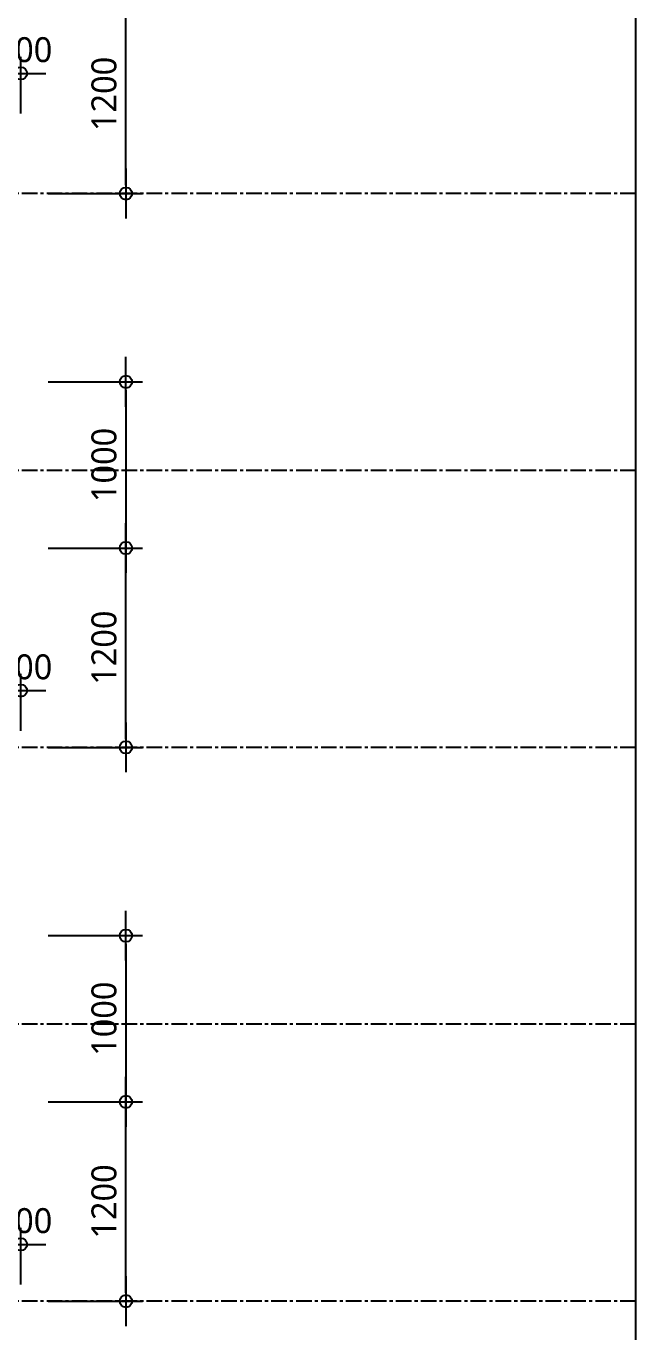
# Model space of a CAD drawing. Header units: millimetres. Extents: x -65167 to 413267, y -17142 to 66587.
# Drawn here: x 318575 to 322242, y 17731 to 25591 of the extents above; entities that cross this region are included whole.
import ezdxf

# ---------------------------------------------------------------- set-up
doc = ezdxf.new("R2010")
doc.units = ezdxf.units.MM
doc.header["$LTSCALE"] = 75
doc.header["$MEASUREMENT"] = 0
doc.header["$PDSIZE"] = -10
doc.linetypes.add('CENTER', pattern=[2, 1.25, -0.25, 0.25, -0.25])
doc.layers.get('0').update_dxf_attribs({"linetype": 'CONTINUOUS'})
doc.layers.get('Defpoints').update_dxf_attribs({"color": 171, "linetype": 'CONTINUOUS'})
doc.layers.add('CEN(ST)', color=1, linetype='CENTER')
doc.layers.add('NDIM', color=7, linetype='CONTINUOUS')
doc.styles.add('CGS', font='cgse', dxfattribs={"bigfont": 'cgs'})
doc.styles.add('나눔바른고딕', font='NanumBarunGothic.ttf')
doc.dimstyles.new('NDIM 1200', dxfattribs={"dimscale": 75, "dimtxt": 3, "dimasz": 1, "dimexe": 2, "dimexo": 2, "dimgap": 1, "dimtad": 1, "dimdec": 0, "dimdsep": 46, "dimtxsty": 'CGS', "dimblk": 'DOT0', "dimcen": 1, "dimdle": 8, "dimclrd": 256, "dimclre": 256, "dimclrt": 256, "dimadec": 0, "dimazin": 0, "dimtfac": 1, "dimtdec": 0, "dimtix": 1, "dimtmove": 2, "dimatfit": 3, "dimldrblk": 'DOT0', "dimfxl": 1, "dimtolj": 1, "dimtzin": 0, "dimlwd": -1, "dimlwe": -1, "dimarcsym": 0})

# ---------------------------------------------------------------- blocks, each defined once
blk = doc.blocks.new('DOT0')
blk.add_line((-3, 0), (3, 0))
at = {"color": 6}
blk.add_circle((0, 0), 0.75, dxfattribs=at)
blk = doc.blocks.new('*D1212')
at = {"layer": 'Defpoints', "color": 0, "ltscale": 0.4, "transparency": 16777216}
for p in [(318542.4, 18257.9), (318342.4, 17916.1), (318542.4, 17916.1)]:
    blk.add_point(p, dxfattribs=at)
at = {"layer": 'NDIM', "ltscale": 0.4, "transparency": 16777216}
for p, q in [((318342.4, 18016.1), (318342.4, 18357.9)), ((318542.4, 18016.1), (318542.4, 18357.9)), ((318392.4, 18257.9), (318492.4, 18257.9))]:
    blk.add_line(p, q, dxfattribs=at)
at = {"layer": 'NDIM', "ltscale": 0.4, "transparency": 16777216, "xscale": 50, "yscale": 50, "zscale": 50, "rotation": 180}
blk.add_blockref('DOT0', (318342.4, 18257.9), dxfattribs=at)
at = {"layer": 'NDIM', "ltscale": 0.4, "transparency": 16777216, "xscale": 50, "yscale": 50, "zscale": 50}
blk.add_blockref('DOT0', (318542.4, 18257.9), dxfattribs=at)
at = {"layer": 'NDIM', "ltscale": 0.4, "transparency": 16777216, "insert": (318564.5, 18399.7), "char_height": 150, "attachment_point": 5, "style": '나눔바른고딕'}
blk.add_mtext('\\A1;200', dxfattribs=at)
blk = doc.blocks.new('*D1213')
at = {"layer": 'Defpoints', "color": 0, "ltscale": 0.4, "transparency": 16777216}
for p in [(318606.9, 19116.1), (319174.9, 19116.1), (318606.9, 17916.1)]:
    blk.add_point(p, dxfattribs=at)
at = {"layer": 'NDIM', "ltscale": 0.4, "transparency": 16777216}
for p, q in [((318706.9, 19116.1), (319274.9, 19116.1)), ((319174.9, 17966.1), (319174.9, 19066.1)), ((318706.9, 17916.1), (319274.9, 17916.1))]:
    blk.add_line(p, q, dxfattribs=at)
at = {"layer": 'NDIM', "ltscale": 0.4, "transparency": 16777216, "xscale": 50, "yscale": 50, "zscale": 50}
for p, rotation in [((319174.9, 19116.1), 90), ((319174.9, 17916.1), 270)]:
    blk.add_blockref('DOT0', p, dxfattribs=dict(at, rotation=rotation))
at = {"layer": 'NDIM', "ltscale": 0.4, "transparency": 16777216, "insert": (319043.5, 18516.1), "char_height": 150, "attachment_point": 5, "rotation": 90, "style": '나눔바른고딕'}
blk.add_mtext('\\A1;1200', dxfattribs=at)
blk = doc.blocks.new('*D1214')
at = {"layer": 'Defpoints', "color": 0, "ltscale": 0.4, "transparency": 16777216}
for p in [(318606.9, 20116.1), (318606.9, 19116.1), (319174.9, 19116.1)]:
    blk.add_point(p, dxfattribs=at)
at = {"layer": 'NDIM', "ltscale": 0.4, "transparency": 16777216}
for p, q in [((318706.9, 20116.1), (319274.9, 20116.1)), ((319174.9, 20066.1), (319174.9, 19166.1)), ((318706.9, 19116.1), (319274.9, 19116.1))]:
    blk.add_line(p, q, dxfattribs=at)
at = {"layer": 'NDIM', "ltscale": 0.4, "transparency": 16777216, "xscale": 50, "yscale": 50, "zscale": 50}
for p, rotation in [((319174.9, 20116.1), 90), ((319174.9, 19116.1), 270)]:
    blk.add_blockref('DOT0', p, dxfattribs=dict(at, rotation=rotation))
at = {"layer": 'NDIM', "ltscale": 0.4, "transparency": 16777216, "insert": (319043.5, 19616.1), "char_height": 150, "attachment_point": 5, "rotation": 90, "style": '나눔바른고딕'}
blk.add_mtext('\\A1;1000', dxfattribs=at)
blk = doc.blocks.new('*D1221')
at = {"layer": 'Defpoints', "color": 0, "ltscale": 0.4, "transparency": 16777216}
for p in [(318542.4, 21591.2), (318342.4, 21249.4), (318542.4, 21249.4)]:
    blk.add_point(p, dxfattribs=at)
at = {"layer": 'NDIM', "ltscale": 0.4, "transparency": 16777216}
for p, q in [((318342.4, 21349.4), (318342.4, 21691.2)), ((318542.4, 21349.4), (318542.4, 21691.2)), ((318392.4, 21591.2), (318492.4, 21591.2))]:
    blk.add_line(p, q, dxfattribs=at)
at = {"layer": 'NDIM', "ltscale": 0.4, "transparency": 16777216, "xscale": 50, "yscale": 50, "zscale": 50, "rotation": 180}
blk.add_blockref('DOT0', (318342.4, 21591.2), dxfattribs=at)
at = {"layer": 'NDIM', "ltscale": 0.4, "transparency": 16777216, "xscale": 50, "yscale": 50, "zscale": 50}
blk.add_blockref('DOT0', (318542.4, 21591.2), dxfattribs=at)
at = {"layer": 'NDIM', "ltscale": 0.4, "transparency": 16777216, "insert": (318564.5, 21733.1), "char_height": 150, "attachment_point": 5, "style": '나눔바른고딕'}
blk.add_mtext('\\A1;200', dxfattribs=at)
blk = doc.blocks.new('*D1222')
at = {"layer": 'Defpoints', "color": 0, "ltscale": 0.4, "transparency": 16777216}
for p in [(318606.9, 22449.4), (319174.9, 22449.4), (318606.9, 21249.4)]:
    blk.add_point(p, dxfattribs=at)
at = {"layer": 'NDIM', "ltscale": 0.4, "transparency": 16777216}
for p, q in [((318706.9, 22449.4), (319274.9, 22449.4)), ((319174.9, 21299.4), (319174.9, 22399.4)), ((318706.9, 21249.4), (319274.9, 21249.4))]:
    blk.add_line(p, q, dxfattribs=at)
at = {"layer": 'NDIM', "ltscale": 0.4, "transparency": 16777216, "xscale": 50, "yscale": 50, "zscale": 50}
for p, rotation in [((319174.9, 22449.4), 90), ((319174.9, 21249.4), 270)]:
    blk.add_blockref('DOT0', p, dxfattribs=dict(at, rotation=rotation))
at = {"layer": 'NDIM', "ltscale": 0.4, "transparency": 16777216, "insert": (319043.5, 21849.4), "char_height": 150, "attachment_point": 5, "rotation": 90, "style": '나눔바른고딕'}
blk.add_mtext('\\A1;1200', dxfattribs=at)
blk = doc.blocks.new('*D1223')
at = {"layer": 'Defpoints', "color": 0, "ltscale": 0.4, "transparency": 16777216}
for p in [(318606.9, 23449.4), (318606.9, 22449.4), (319174.9, 22449.4)]:
    blk.add_point(p, dxfattribs=at)
at = {"layer": 'NDIM', "ltscale": 0.4, "transparency": 16777216}
for p, q in [((318706.9, 23449.4), (319274.9, 23449.4)), ((319174.9, 23399.4), (319174.9, 22499.4)), ((318706.9, 22449.4), (319274.9, 22449.4))]:
    blk.add_line(p, q, dxfattribs=at)
at = {"layer": 'NDIM', "ltscale": 0.4, "transparency": 16777216, "xscale": 50, "yscale": 50, "zscale": 50}
for p, rotation in [((319174.9, 23449.4), 90), ((319174.9, 22449.4), 270)]:
    blk.add_blockref('DOT0', p, dxfattribs=dict(at, rotation=rotation))
at = {"layer": 'NDIM', "ltscale": 0.4, "transparency": 16777216, "insert": (319043.5, 22949.4), "char_height": 150, "attachment_point": 5, "rotation": 90, "style": '나눔바른고딕'}
blk.add_mtext('\\A1;1000', dxfattribs=at)
blk = doc.blocks.new('*D1230')
at = {"layer": 'Defpoints', "color": 0, "ltscale": 0.4, "transparency": 16777216}
for p in [(318542.4, 25306.2), (318342.4, 24964.4), (318542.4, 24964.4)]:
    blk.add_point(p, dxfattribs=at)
at = {"layer": 'NDIM', "ltscale": 0.4, "transparency": 16777216}
for p, q in [((318342.4, 25064.4), (318342.4, 25406.2)), ((318542.4, 25064.4), (318542.4, 25406.2)), ((318392.4, 25306.2), (318492.4, 25306.2))]:
    blk.add_line(p, q, dxfattribs=at)
at = {"layer": 'NDIM', "ltscale": 0.4, "transparency": 16777216, "xscale": 50, "yscale": 50, "zscale": 50, "rotation": 180}
blk.add_blockref('DOT0', (318342.4, 25306.2), dxfattribs=at)
at = {"layer": 'NDIM', "ltscale": 0.4, "transparency": 16777216, "xscale": 50, "yscale": 50, "zscale": 50}
blk.add_blockref('DOT0', (318542.4, 25306.2), dxfattribs=at)
at = {"layer": 'NDIM', "ltscale": 0.4, "transparency": 16777216, "insert": (318564.5, 25448), "char_height": 150, "attachment_point": 5, "style": '나눔바른고딕'}
blk.add_mtext('\\A1;200', dxfattribs=at)
blk = doc.blocks.new('*D1231')
at = {"layer": 'Defpoints', "color": 0, "ltscale": 0.4, "transparency": 16777216}
for p in [(318606.9, 25782.8), (319174.9, 25782.8), (318606.9, 24582.8)]:
    blk.add_point(p, dxfattribs=at)
at = {"layer": 'NDIM', "ltscale": 0.4, "transparency": 16777216}
for p, q in [((318706.9, 25782.8), (319274.9, 25782.8)), ((319174.9, 24632.8), (319174.9, 25732.8)), ((318706.9, 24582.8), (319274.9, 24582.8))]:
    blk.add_line(p, q, dxfattribs=at)
at = {"layer": 'NDIM', "ltscale": 0.4, "transparency": 16777216, "xscale": 50, "yscale": 50, "zscale": 50}
for p, rotation in [((319174.9, 25782.8), 90), ((319174.9, 24582.8), 270)]:
    blk.add_blockref('DOT0', p, dxfattribs=dict(at, rotation=rotation))
at = {"layer": 'NDIM', "ltscale": 0.4, "transparency": 16777216, "insert": (319043.5, 25182.8), "char_height": 150, "attachment_point": 5, "rotation": 90, "style": '나눔바른고딕'}
blk.add_mtext('\\A1;1200', dxfattribs=at)

msp = doc.modelspace()

# ---------------------------------------------------------------- linework, layer by layer
at = {"layer": 'CEN(ST)'}
for p, q in [((322242.4, 24582.8), (316494.4, 24582.8)), ((322242.4, 22916.1), (300827.3, 22916.1)), ((322242.4, 21249.4), (316494.4, 21249.4)), ((322242.4, 19582.7), (312042.4, 19582.7)), ((322242.4, 17916.1), (316494.4, 17916.1))]:
    msp.add_line(p, q, dxfattribs=at)
at = {"layer": 'Defpoints', "ltscale": 1000}
msp.add_lwpolyline([(323067.4, 54495.8), (300827.3, 54495.8), (300827.3, 9916.1), (322242.4, 9916.1), (322242.4, 54495.8)], dxfattribs=at)

# ---------------------------------------------------------------- dimensions: what is measured, and where the dimension line sits
at = {"layer": 'NDIM', "ltscale": 0.4}
for base, p1, p2, angle, picture, middle in [((319174.9, 25782.8), (318606.9, 24582.8), (318606.9, 25782.8), 90, '*D1231', (319043.5, 25182.8)), ((319174.9, 22449.4), (318606.9, 23449.4), (318606.9, 22449.4), 270, '*D1223', (319043.5, 22949.4)), ((319174.9, 22449.4), (318606.9, 21249.4), (318606.9, 22449.4), 90, '*D1222', (319043.5, 21849.4)), ((319174.9, 19116.1), (318606.9, 20116.1), (318606.9, 19116.1), 270, '*D1214', (319043.5, 19616.1)), ((319174.9, 19116.1), (318606.9, 17916.1), (318606.9, 19116.1), 90, '*D1213', (319043.5, 18516.1))]:
    dim = msp.add_linear_dim(base=base, p1=p1, p2=p2, angle=angle, dimstyle='NDIM 1200', override={"dimscale": 50, "dimtxsty": '나눔바른고딕'}, dxfattribs=at)
    dim.commit()
    dim.dimension.update_dxf_attribs({"geometry": picture, "text_midpoint": middle})
for base, p1, p2, picture, middle in [((318542.4, 25306.2), (318342.4, 24964.4), (318542.4, 24964.4), '*D1230', (318564.5, 25448)), ((318542.4, 21591.2), (318342.4, 21249.4), (318542.4, 21249.4), '*D1221', (318564.5, 21733.1)), ((318542.4, 18257.9), (318342.4, 17916.1), (318542.4, 17916.1), '*D1212', (318564.5, 18399.7))]:
    dim = msp.add_linear_dim(base=base, p1=p1, p2=p2, dimstyle='NDIM 1200', override={"dimscale": 50, "dimtxsty": '나눔바른고딕'}, dxfattribs=at)
    dim.commit()
    dim.dimension.update_dxf_attribs({"geometry": picture, "text_midpoint": middle, "dimtype": 160})

doc.saveas('drawing.dxf')
